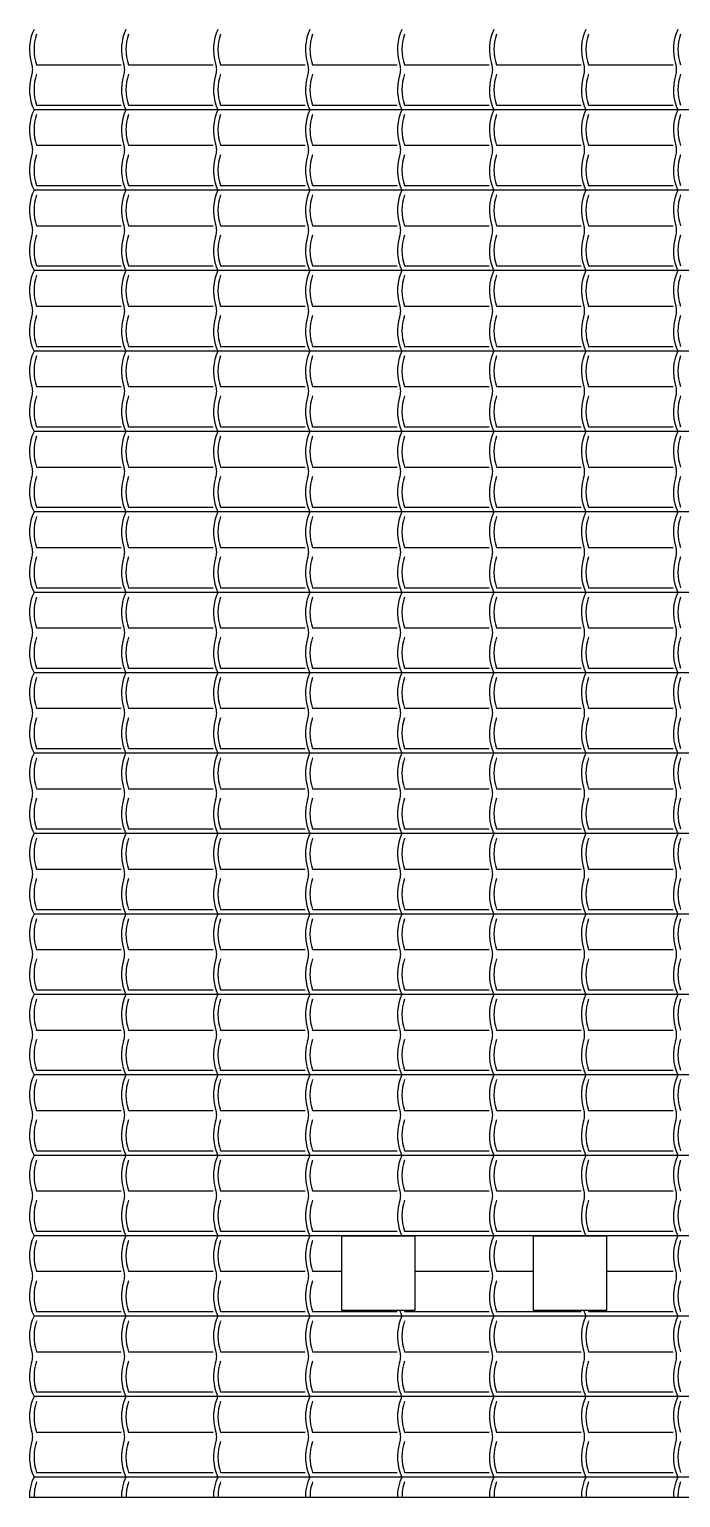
# Model space of a CAD drawing. Extents: x 110 to 239, y 112 to 239.
# Drawn here: x 174.8 to 203.1, y 111.7 to 175.6 of the extents above; entities that cross this region are included whole.
import ezdxf

# ---------------------------------------------------------------- set-up
doc = ezdxf.new("R2010")
doc.units = 0
doc.layers.get('0').update_dxf_attribs({"linetype": 'CONTINUOUS'})
doc.layers.add('ENGRAVE', color=4, linetype='CONTINUOUS')

msp = doc.modelspace()

# ---------------------------------------------------------------- linework, layer by layer
for p, q in [((191.558, 123.054), (188.358, 123.054)), ((188.358, 123.054), (188.358, 119.834)), ((191.558, 119.834), (191.558, 123.054)), ((199.891, 123.054), (196.691, 123.054)), ((196.691, 123.054), (196.691, 119.834)), ((199.891, 119.834), (199.891, 123.054)), ((188.358, 119.834), (191.558, 119.834)), ((196.691, 119.834), (199.891, 119.834)), ((238.986, 111.679), (174.786, 111.679))]:
    msp.add_line(p, q)
for centre, radius, start, end in [((176.8, 174.699), 2.014, 154.25, 197.81006), ((174.202, 173.824), 0.727, 339.14265, 20.85735), ((176.8, 172.949), 2.014, 162.18994, 205.75), ((176.8, 171.199), 2.014, 154.25, 197.81006), ((176.8, 169.449), 2.014, 162.18994, 205.75), ((174.202, 170.324), 0.727, 339.14265, 20.85735), ((176.8, 167.699), 2.014, 154.25, 197.81006), ((174.202, 166.824), 0.727, 339.14265, 20.85735), ((176.8, 165.949), 2.014, 162.18994, 205.75), ((176.8, 164.199), 2.014, 154.25, 197.81006), ((174.202, 163.324), 0.727, 339.14265, 20.85735), ((176.8, 162.449), 2.014, 162.18994, 205.75), ((176.8, 160.699), 2.014, 154.25, 197.81006), ((174.202, 159.824), 0.727, 339.14265, 20.85735), ((176.8, 158.949), 2.014, 162.18994, 205.75), ((176.8, 157.199), 2.014, 154.25, 197.81006), ((174.202, 156.324), 0.727, 339.14265, 20.85735), ((176.8, 155.449), 2.014, 162.18994, 205.75), ((176.8, 153.699), 2.014, 154.25, 197.81006), ((174.202, 152.824), 0.727, 339.14265, 20.85735), ((176.8, 151.949), 2.014, 162.18994, 205.75), ((176.8, 150.199), 2.014, 154.25, 197.81006), ((174.202, 149.324), 0.727, 339.14265, 20.85735), ((176.8, 148.449), 2.014, 162.18994, 205.75), ((176.8, 146.699), 2.014, 154.25, 197.81006), ((174.202, 145.824), 0.727, 339.14265, 20.85735), ((176.8, 144.949), 2.014, 162.18994, 205.75), ((176.8, 143.199), 2.014, 154.25, 197.81006), ((174.202, 142.324), 0.727, 339.14265, 20.85735), ((176.8, 141.449), 2.014, 162.18994, 205.75), ((176.8, 139.699), 2.014, 154.25, 197.81006), ((174.202, 138.824), 0.727, 339.14265, 20.85735), ((176.8, 137.949), 2.014, 162.18994, 205.75), ((176.8, 136.199), 2.014, 154.25, 197.81006), ((174.202, 135.324), 0.727, 339.14265, 20.85735), ((176.8, 134.449), 2.014, 162.18994, 205.75), ((176.8, 132.699), 2.014, 154.25, 197.81006), ((174.202, 131.824), 0.727, 339.14265, 20.85735), ((176.8, 130.949), 2.014, 162.18994, 205.75), ((176.8, 129.199), 2.014, 154.25, 197.81006), ((174.202, 128.324), 0.727, 339.14265, 20.85735), ((176.8, 127.449), 2.014, 162.18994, 205.75), ((176.8, 125.699), 2.014, 154.25, 197.81006), ((174.202, 124.824), 0.727, 339.14265, 20.85735), ((176.8, 123.949), 2.014, 162.18994, 205.75), ((176.8, 122.199), 2.014, 154.25, 197.81006), ((174.202, 121.324), 0.727, 339.14265, 20.85735), ((176.8, 120.449), 2.014, 162.18994, 205.75), ((176.8, 118.699), 2.014, 154.25, 197.81006), ((174.202, 117.824), 0.727, 339.14265, 20.85735), ((176.8, 116.949), 2.014, 162.18994, 205.75), ((176.8, 115.199), 2.014, 154.25, 197.81006), ((174.202, 114.324), 0.727, 339.14265, 20.85735), ((176.8, 113.449), 2.014, 162.18994, 205.75), ((176.8, 111.699), 2.014, 154.25, 180.56897)]:
    msp.add_arc(centre, radius, start, end)
at = {"layer": 'ENGRAVE'}
for p, q in [((175.101, 174.028), (178.774, 174.028)), ((179.101, 174.028), (182.774, 174.028)), ((183.101, 174.028), (186.774, 174.028)), ((187.101, 174.028), (190.774, 174.028)), ((191.101, 174.028), (194.774, 174.028)), ((195.101, 174.028), (198.774, 174.028)), ((199.101, 174.028), (202.774, 174.028)), ((178.986, 172.074), (174.986, 172.074)), ((175.101, 172.278), (178.774, 172.278)), ((182.986, 172.074), (178.986, 172.074)), ((179.101, 172.278), (182.774, 172.278)), ((186.986, 172.074), (182.986, 172.074)), ((183.101, 172.278), (186.774, 172.278)), ((190.986, 172.074), (186.986, 172.074)), ((187.101, 172.278), (190.774, 172.278)), ((194.986, 172.074), (190.986, 172.074)), ((191.101, 172.278), (194.774, 172.278)), ((198.986, 172.074), (194.986, 172.074)), ((195.101, 172.278), (198.774, 172.278)), ((202.986, 172.074), (198.986, 172.074)), ((199.101, 172.278), (202.774, 172.278)), ((206.986, 172.074), (202.986, 172.074)), ((175.101, 170.528), (178.774, 170.528)), ((179.101, 170.528), (182.774, 170.528)), ((183.101, 170.528), (186.774, 170.528)), ((187.101, 170.528), (190.774, 170.528)), ((191.101, 170.528), (194.774, 170.528)), ((195.101, 170.528), (198.774, 170.528)), ((199.101, 170.528), (202.774, 170.528)), ((175.101, 168.778), (178.774, 168.778)), ((179.101, 168.778), (182.774, 168.778)), ((183.101, 168.778), (186.774, 168.778)), ((187.101, 168.778), (190.774, 168.778)), ((191.101, 168.778), (194.774, 168.778)), ((195.101, 168.778), (198.774, 168.778)), ((199.101, 168.778), (202.774, 168.778)), ((178.986, 168.574), (174.986, 168.574)), ((182.986, 168.574), (178.986, 168.574)), ((186.986, 168.574), (182.986, 168.574)), ((190.986, 168.574), (186.986, 168.574)), ((194.986, 168.574), (190.986, 168.574)), ((198.986, 168.574), (194.986, 168.574)), ((202.986, 168.574), (198.986, 168.574)), ((206.986, 168.574), (202.986, 168.574)), ((175.101, 167.028), (178.774, 167.028)), ((179.101, 167.028), (182.774, 167.028)), ((183.101, 167.028), (186.774, 167.028)), ((187.101, 167.028), (190.774, 167.028)), ((191.101, 167.028), (194.774, 167.028)), ((195.101, 167.028), (198.774, 167.028)), ((199.101, 167.028), (202.774, 167.028)), ((178.986, 165.074), (174.986, 165.074)), ((175.101, 165.278), (178.774, 165.278)), ((182.986, 165.074), (178.986, 165.074)), ((179.101, 165.278), (182.774, 165.278)), ((186.986, 165.074), (182.986, 165.074)), ((183.101, 165.278), (186.774, 165.278)), ((190.986, 165.074), (186.986, 165.074)), ((187.101, 165.278), (190.774, 165.278)), ((194.986, 165.074), (190.986, 165.074)), ((191.101, 165.278), (194.774, 165.278)), ((198.986, 165.074), (194.986, 165.074)), ((195.101, 165.278), (198.774, 165.278)), ((202.986, 165.074), (198.986, 165.074)), ((199.101, 165.278), (202.774, 165.278)), ((206.986, 165.074), (202.986, 165.074)), ((175.101, 163.528), (178.774, 163.528)), ((179.101, 163.528), (182.774, 163.528)), ((183.101, 163.528), (186.774, 163.528)), ((187.101, 163.528), (190.774, 163.528)), ((191.101, 163.528), (194.774, 163.528)), ((195.101, 163.528), (198.774, 163.528)), ((199.101, 163.528), (202.774, 163.528)), ((175.101, 161.778), (178.774, 161.778)), ((179.101, 161.778), (182.774, 161.778)), ((183.101, 161.778), (186.774, 161.778)), ((187.101, 161.778), (190.774, 161.778)), ((191.101, 161.778), (194.774, 161.778)), ((195.101, 161.778), (198.774, 161.778)), ((199.101, 161.778), (202.774, 161.778)), ((178.986, 161.574), (174.986, 161.574)), ((182.986, 161.574), (178.986, 161.574)), ((186.986, 161.574), (182.986, 161.574)), ((190.986, 161.574), (186.986, 161.574)), ((194.986, 161.574), (190.986, 161.574)), ((198.986, 161.574), (194.986, 161.574)), ((202.986, 161.574), (198.986, 161.574)), ((206.986, 161.574), (202.986, 161.574)), ((175.101, 160.028), (178.774, 160.028)), ((179.101, 160.028), (182.774, 160.028)), ((183.101, 160.028), (186.774, 160.028)), ((187.101, 160.028), (190.774, 160.028)), ((191.101, 160.028), (194.774, 160.028)), ((195.101, 160.028), (198.774, 160.028)), ((199.101, 160.028), (202.774, 160.028)), ((178.986, 158.074), (174.986, 158.074)), ((175.101, 158.278), (178.774, 158.278)), ((182.986, 158.074), (178.986, 158.074)), ((179.101, 158.278), (182.774, 158.278)), ((186.986, 158.074), (182.986, 158.074)), ((183.101, 158.278), (186.774, 158.278)), ((190.986, 158.074), (186.986, 158.074)), ((187.101, 158.278), (190.774, 158.278)), ((194.986, 158.074), (190.986, 158.074)), ((191.101, 158.278), (194.774, 158.278)), ((198.986, 158.074), (194.986, 158.074)), ((195.101, 158.278), (198.774, 158.278)), ((202.986, 158.074), (198.986, 158.074)), ((199.101, 158.278), (202.774, 158.278)), ((206.986, 158.074), (202.986, 158.074)), ((175.101, 156.528), (178.774, 156.528)), ((179.101, 156.528), (182.774, 156.528)), ((183.101, 156.528), (186.774, 156.528)), ((187.101, 156.528), (190.774, 156.528)), ((191.101, 156.528), (194.774, 156.528)), ((195.101, 156.528), (198.774, 156.528)), ((199.101, 156.528), (202.774, 156.528)), ((175.101, 154.778), (178.774, 154.778)), ((179.101, 154.778), (182.774, 154.778)), ((183.101, 154.778), (186.774, 154.778)), ((187.101, 154.778), (190.774, 154.778)), ((191.101, 154.778), (194.774, 154.778)), ((195.101, 154.778), (198.774, 154.778)), ((199.101, 154.778), (202.774, 154.778)), ((178.986, 154.574), (174.986, 154.574)), ((182.986, 154.574), (178.986, 154.574)), ((186.986, 154.574), (182.986, 154.574)), ((190.986, 154.574), (186.986, 154.574)), ((194.986, 154.574), (190.986, 154.574)), ((198.986, 154.574), (194.986, 154.574)), ((202.986, 154.574), (198.986, 154.574)), ((206.986, 154.574), (202.986, 154.574)), ((175.101, 153.028), (178.774, 153.028)), ((179.101, 153.028), (182.774, 153.028)), ((183.101, 153.028), (186.774, 153.028)), ((187.101, 153.028), (190.774, 153.028)), ((191.101, 153.028), (194.774, 153.028)), ((195.101, 153.028), (198.774, 153.028)), ((199.101, 153.028), (202.774, 153.028)), ((178.986, 151.074), (174.986, 151.074)), ((175.101, 151.278), (178.774, 151.278)), ((182.986, 151.074), (178.986, 151.074)), ((179.101, 151.278), (182.774, 151.278)), ((186.986, 151.074), (182.986, 151.074)), ((183.101, 151.278), (186.774, 151.278)), ((190.986, 151.074), (186.986, 151.074)), ((187.101, 151.278), (190.774, 151.278)), ((194.986, 151.074), (190.986, 151.074)), ((191.101, 151.278), (194.774, 151.278)), ((198.986, 151.074), (194.986, 151.074)), ((195.101, 151.278), (198.774, 151.278)), ((202.986, 151.074), (198.986, 151.074)), ((199.101, 151.278), (202.774, 151.278)), ((206.986, 151.074), (202.986, 151.074)), ((175.101, 149.528), (178.774, 149.528)), ((179.101, 149.528), (182.774, 149.528)), ((183.101, 149.528), (186.774, 149.528)), ((187.101, 149.528), (190.774, 149.528)), ((191.101, 149.528), (194.774, 149.528)), ((195.101, 149.528), (198.774, 149.528)), ((199.101, 149.528), (202.774, 149.528)), ((175.101, 147.778), (178.774, 147.778)), ((179.101, 147.778), (182.774, 147.778)), ((183.101, 147.778), (186.774, 147.778)), ((187.101, 147.778), (190.774, 147.778)), ((191.101, 147.778), (194.774, 147.778)), ((195.101, 147.778), (198.774, 147.778)), ((199.101, 147.778), (202.774, 147.778)), ((178.986, 147.574), (174.986, 147.574)), ((182.986, 147.574), (178.986, 147.574)), ((186.986, 147.574), (182.986, 147.574)), ((190.986, 147.574), (186.986, 147.574)), ((194.986, 147.574), (190.986, 147.574)), ((198.986, 147.574), (194.986, 147.574)), ((202.986, 147.574), (198.986, 147.574)), ((206.986, 147.574), (202.986, 147.574)), ((175.101, 146.028), (178.774, 146.028)), ((179.101, 146.028), (182.774, 146.028)), ((183.101, 146.028), (186.774, 146.028)), ((187.101, 146.028), (190.774, 146.028)), ((191.101, 146.028), (194.774, 146.028)), ((195.101, 146.028), (198.774, 146.028)), ((199.101, 146.028), (202.774, 146.028)), ((178.986, 144.074), (174.986, 144.074)), ((175.101, 144.278), (178.774, 144.278)), ((182.986, 144.074), (178.986, 144.074)), ((179.101, 144.278), (182.774, 144.278)), ((186.986, 144.074), (182.986, 144.074)), ((183.101, 144.278), (186.774, 144.278)), ((190.986, 144.074), (186.986, 144.074)), ((187.101, 144.278), (190.774, 144.278)), ((194.986, 144.074), (190.986, 144.074)), ((191.101, 144.278), (194.774, 144.278)), ((198.986, 144.074), (194.986, 144.074)), ((195.101, 144.278), (198.774, 144.278)), ((202.986, 144.074), (198.986, 144.074)), ((199.101, 144.278), (202.774, 144.278)), ((206.986, 144.074), (202.986, 144.074)), ((175.101, 142.528), (178.774, 142.528)), ((179.101, 142.528), (182.774, 142.528)), ((183.101, 142.528), (186.774, 142.528)), ((187.101, 142.528), (190.774, 142.528)), ((191.101, 142.528), (194.774, 142.528)), ((195.101, 142.528), (198.774, 142.528)), ((199.101, 142.528), (202.774, 142.528)), ((178.986, 140.574), (174.986, 140.574)), ((175.101, 140.778), (178.774, 140.778)), ((182.986, 140.574), (178.986, 140.574)), ((179.101, 140.778), (182.774, 140.778)), ((186.986, 140.574), (182.986, 140.574)), ((183.101, 140.778), (186.774, 140.778)), ((190.986, 140.574), (186.986, 140.574)), ((187.101, 140.778), (190.774, 140.778)), ((194.986, 140.574), (190.986, 140.574)), ((191.101, 140.778), (194.774, 140.778)), ((198.986, 140.574), (194.986, 140.574)), ((195.101, 140.778), (198.774, 140.778)), ((202.986, 140.574), (198.986, 140.574)), ((199.101, 140.778), (202.774, 140.778)), ((206.986, 140.574), (202.986, 140.574)), ((175.101, 139.028), (178.774, 139.028)), ((179.101, 139.028), (182.774, 139.028)), ((183.101, 139.028), (186.774, 139.028)), ((187.101, 139.028), (190.774, 139.028)), ((191.101, 139.028), (194.774, 139.028)), ((195.101, 139.028), (198.774, 139.028)), ((199.101, 139.028), (202.774, 139.028)), ((178.986, 137.074), (174.986, 137.074)), ((175.101, 137.278), (178.774, 137.278)), ((182.986, 137.074), (178.986, 137.074)), ((179.101, 137.278), (182.774, 137.278)), ((186.986, 137.074), (182.986, 137.074)), ((183.101, 137.278), (186.774, 137.278)), ((190.986, 137.074), (186.986, 137.074)), ((187.101, 137.278), (190.774, 137.278)), ((194.986, 137.074), (190.986, 137.074)), ((191.101, 137.278), (194.774, 137.278)), ((198.986, 137.074), (194.986, 137.074)), ((195.101, 137.278), (198.774, 137.278)), ((202.986, 137.074), (198.986, 137.074)), ((199.101, 137.278), (202.774, 137.278)), ((206.986, 137.074), (202.986, 137.074)), ((175.101, 135.528), (178.774, 135.528)), ((179.101, 135.528), (182.774, 135.528)), ((183.101, 135.528), (186.774, 135.528)), ((187.101, 135.528), (190.774, 135.528)), ((191.101, 135.528), (194.774, 135.528)), ((195.101, 135.528), (198.774, 135.528)), ((199.101, 135.528), (202.774, 135.528)), ((178.986, 133.574), (174.986, 133.574)), ((175.101, 133.778), (178.774, 133.778)), ((182.986, 133.574), (178.986, 133.574)), ((179.101, 133.778), (182.774, 133.778)), ((186.986, 133.574), (182.986, 133.574)), ((183.101, 133.778), (186.774, 133.778)), ((190.986, 133.574), (186.986, 133.574)), ((187.101, 133.778), (190.774, 133.778)), ((194.986, 133.574), (190.986, 133.574)), ((191.101, 133.778), (194.774, 133.778)), ((198.986, 133.574), (194.986, 133.574)), ((195.101, 133.778), (198.774, 133.778)), ((202.986, 133.574), (198.986, 133.574)), ((199.101, 133.778), (202.774, 133.778)), ((206.986, 133.574), (202.986, 133.574)), ((175.101, 132.028), (178.774, 132.028)), ((179.101, 132.028), (182.774, 132.028)), ((183.101, 132.028), (186.774, 132.028)), ((187.101, 132.028), (190.774, 132.028)), ((191.101, 132.028), (194.774, 132.028)), ((195.101, 132.028), (198.774, 132.028)), ((199.101, 132.028), (202.774, 132.028)), ((178.986, 130.074), (174.986, 130.074)), ((175.101, 130.278), (178.774, 130.278)), ((182.986, 130.074), (178.986, 130.074)), ((179.101, 130.278), (182.774, 130.278)), ((186.986, 130.074), (182.986, 130.074)), ((183.101, 130.278), (186.774, 130.278)), ((190.986, 130.074), (186.986, 130.074)), ((187.101, 130.278), (190.774, 130.278)), ((194.986, 130.074), (190.986, 130.074)), ((191.101, 130.278), (194.774, 130.278)), ((198.986, 130.074), (194.986, 130.074)), ((195.101, 130.278), (198.774, 130.278)), ((202.986, 130.074), (198.986, 130.074)), ((199.101, 130.278), (202.774, 130.278)), ((206.986, 130.074), (202.986, 130.074)), ((175.101, 128.528), (178.774, 128.528)), ((179.101, 128.528), (182.774, 128.528)), ((183.101, 128.528), (186.774, 128.528)), ((187.101, 128.528), (190.774, 128.528)), ((191.101, 128.528), (194.774, 128.528)), ((195.101, 128.528), (198.774, 128.528)), ((199.101, 128.528), (202.774, 128.528)), ((178.986, 126.574), (174.986, 126.574)), ((175.101, 126.778), (178.774, 126.778)), ((182.986, 126.574), (178.986, 126.574)), ((179.101, 126.778), (182.774, 126.778)), ((186.986, 126.574), (182.986, 126.574)), ((183.101, 126.778), (186.774, 126.778)), ((190.986, 126.574), (186.986, 126.574)), ((187.101, 126.778), (190.774, 126.778)), ((194.986, 126.574), (190.986, 126.574)), ((191.101, 126.778), (194.774, 126.778)), ((198.986, 126.574), (194.986, 126.574)), ((195.101, 126.778), (198.774, 126.778)), ((202.986, 126.574), (198.986, 126.574)), ((199.101, 126.778), (202.774, 126.778)), ((206.986, 126.574), (202.986, 126.574)), ((175.101, 125.028), (178.774, 125.028)), ((179.101, 125.028), (182.774, 125.028)), ((183.101, 125.028), (186.774, 125.028)), ((187.101, 125.028), (190.774, 125.028)), ((191.101, 125.028), (194.774, 125.028)), ((195.101, 125.028), (198.774, 125.028)), ((199.101, 125.028), (202.774, 125.028)), ((178.986, 123.074), (174.986, 123.074)), ((175.101, 123.278), (178.774, 123.278)), ((182.986, 123.074), (178.986, 123.074)), ((179.101, 123.278), (182.774, 123.278)), ((186.986, 123.074), (182.986, 123.074)), ((183.101, 123.278), (186.774, 123.278)), ((190.986, 123.074), (186.986, 123.074)), ((187.101, 123.278), (190.774, 123.278)), ((194.986, 123.074), (190.986, 123.074)), ((191.101, 123.278), (194.774, 123.278)), ((198.986, 123.074), (194.986, 123.074)), ((195.101, 123.278), (198.774, 123.278)), ((202.986, 123.074), (198.986, 123.074)), ((199.101, 123.278), (202.774, 123.278)), ((206.986, 123.074), (202.986, 123.074)), ((175.101, 121.528), (178.774, 121.528)), ((179.101, 121.528), (182.774, 121.528)), ((183.101, 121.528), (186.774, 121.528)), ((187.101, 121.528), (188.358, 121.528)), ((191.558, 121.528), (194.774, 121.528)), ((195.101, 121.528), (196.691, 121.528)), ((199.891, 121.528), (202.774, 121.528)), ((178.986, 119.574), (174.986, 119.574)), ((175.101, 119.778), (178.774, 119.778)), ((182.986, 119.574), (178.986, 119.574)), ((179.101, 119.778), (182.774, 119.778)), ((186.986, 119.574), (182.986, 119.574)), ((183.101, 119.778), (186.774, 119.778)), ((190.986, 119.574), (186.986, 119.574)), ((187.101, 119.778), (190.774, 119.778)), ((194.986, 119.574), (190.986, 119.574)), ((191.101, 119.778), (194.774, 119.778)), ((198.986, 119.574), (194.986, 119.574)), ((195.101, 119.778), (198.774, 119.778)), ((202.986, 119.574), (198.986, 119.574)), ((199.101, 119.778), (202.774, 119.778)), ((206.986, 119.574), (202.986, 119.574)), ((175.101, 118.028), (178.774, 118.028)), ((179.101, 118.028), (182.774, 118.028)), ((183.101, 118.028), (186.774, 118.028)), ((187.101, 118.028), (190.774, 118.028)), ((191.101, 118.028), (194.774, 118.028)), ((195.101, 118.028), (198.774, 118.028)), ((199.101, 118.028), (202.774, 118.028)), ((178.986, 116.074), (174.986, 116.074)), ((175.101, 116.278), (178.774, 116.278)), ((182.986, 116.074), (178.986, 116.074)), ((179.101, 116.278), (182.774, 116.278)), ((186.986, 116.074), (182.986, 116.074)), ((183.101, 116.278), (186.774, 116.278)), ((190.986, 116.074), (186.986, 116.074)), ((187.101, 116.278), (190.774, 116.278)), ((194.986, 116.074), (190.986, 116.074)), ((191.101, 116.278), (194.774, 116.278)), ((198.986, 116.074), (194.986, 116.074)), ((195.101, 116.278), (198.774, 116.278)), ((202.986, 116.074), (198.986, 116.074)), ((199.101, 116.278), (202.774, 116.278)), ((206.986, 116.074), (202.986, 116.074)), ((175.101, 114.528), (178.774, 114.528)), ((179.101, 114.528), (182.774, 114.528)), ((183.101, 114.528), (186.774, 114.528)), ((187.101, 114.528), (190.774, 114.528)), ((191.101, 114.528), (194.774, 114.528)), ((195.101, 114.528), (198.774, 114.528)), ((199.101, 114.528), (202.774, 114.528)), ((178.986, 112.574), (174.986, 112.574)), ((175.101, 112.778), (178.774, 112.778)), ((182.986, 112.574), (178.986, 112.574)), ((179.101, 112.778), (182.774, 112.778)), ((186.986, 112.574), (182.986, 112.574)), ((183.101, 112.778), (186.774, 112.778)), ((190.986, 112.574), (186.986, 112.574)), ((187.101, 112.778), (190.774, 112.778)), ((194.986, 112.574), (190.986, 112.574)), ((191.101, 112.778), (194.774, 112.778)), ((198.986, 112.574), (194.986, 112.574)), ((195.101, 112.778), (198.774, 112.778)), ((202.986, 112.574), (198.986, 112.574)), ((199.101, 112.778), (202.774, 112.778)), ((206.986, 112.574), (202.986, 112.574))]:
    msp.add_line(p, q, dxfattribs=at)
for centre, radius, start, end in [((177, 174.699), 2.014, 160.52017, 199.47983), ((180.8, 174.699), 2.014, 154.25, 197.81006), ((181, 174.699), 2.014, 160.52017, 199.47983), ((184.8, 174.699), 2.014, 154.25, 197.81006), ((185, 174.699), 2.014, 160.52017, 199.47983), ((188.8, 174.699), 2.014, 154.25, 197.81006), ((189, 174.699), 2.014, 160.52017, 199.47983), ((192.8, 174.699), 2.014, 154.25, 197.81006), ((193, 174.699), 2.014, 160.52017, 199.47983), ((196.8, 174.699), 2.014, 154.25, 197.81006), ((197, 174.699), 2.014, 160.52017, 199.47983), ((200.8, 174.699), 2.014, 154.25, 197.81006), ((201, 174.699), 2.014, 160.52017, 199.47983), ((204.8, 174.699), 2.014, 154.25, 197.81006), ((205, 174.699), 2.014, 160.52017, 199.47983), ((178.202, 173.824), 0.727, 339.14265, 20.85735), ((182.202, 173.824), 0.727, 339.14265, 20.85735), ((186.202, 173.824), 0.727, 339.14265, 20.85735), ((190.202, 173.824), 0.727, 339.14265, 20.85735), ((194.202, 173.824), 0.727, 339.14265, 20.85735), ((198.202, 173.824), 0.727, 339.14265, 20.85735), ((202.202, 173.824), 0.727, 339.14265, 20.85735), ((177, 172.949), 2.014, 160.52017, 199.47983), ((180.8, 172.949), 2.014, 162.18994, 205.75), ((181, 172.949), 2.014, 160.52017, 199.47983), ((184.8, 172.949), 2.014, 162.18994, 205.75), ((185, 172.949), 2.014, 160.52017, 199.47983), ((188.8, 172.949), 2.014, 162.18994, 205.75), ((189, 172.949), 2.014, 160.52017, 199.47983), ((192.8, 172.949), 2.014, 162.18994, 205.75), ((193, 172.949), 2.014, 160.52017, 199.47983), ((196.8, 172.949), 2.014, 162.18994, 205.75), ((197, 172.949), 2.014, 160.52017, 199.47983), ((200.8, 172.949), 2.014, 162.18994, 205.75), ((201, 172.949), 2.014, 160.52017, 199.47983), ((204.8, 172.949), 2.014, 162.18994, 205.75), ((205, 172.949), 2.014, 160.52017, 199.47983), ((180.8, 171.199), 2.014, 154.25, 197.81006), ((184.8, 171.199), 2.014, 154.25, 197.81006), ((188.8, 171.199), 2.014, 154.25, 197.81006), ((192.8, 171.199), 2.014, 154.25, 197.81006), ((196.8, 171.199), 2.014, 154.25, 197.81006), ((200.8, 171.199), 2.014, 154.25, 197.81006), ((204.8, 171.199), 2.014, 154.25, 197.81006), ((177, 171.199), 2.014, 160.52017, 199.47983), ((181, 171.199), 2.014, 160.52017, 199.47983), ((185, 171.199), 2.014, 160.52017, 199.47983), ((189, 171.199), 2.014, 160.52017, 199.47983), ((193, 171.199), 2.014, 160.52017, 199.47983), ((197, 171.199), 2.014, 160.52017, 199.47983), ((201, 171.199), 2.014, 160.52017, 199.47983), ((205, 171.199), 2.014, 160.52017, 199.47983), ((177, 169.449), 2.014, 160.52017, 199.47983), ((180.8, 169.449), 2.014, 162.18994, 205.75), ((178.202, 170.324), 0.727, 339.14265, 20.85735), ((181, 169.449), 2.014, 160.52017, 199.47983), ((184.8, 169.449), 2.014, 162.18994, 205.75), ((182.202, 170.324), 0.727, 339.14265, 20.85735), ((185, 169.449), 2.014, 160.52017, 199.47983), ((188.8, 169.449), 2.014, 162.18994, 205.75), ((186.202, 170.324), 0.727, 339.14265, 20.85735), ((189, 169.449), 2.014, 160.52017, 199.47983), ((192.8, 169.449), 2.014, 162.18994, 205.75), ((190.202, 170.324), 0.727, 339.14265, 20.85735), ((193, 169.449), 2.014, 160.52017, 199.47983), ((196.8, 169.449), 2.014, 162.18994, 205.75), ((194.202, 170.324), 0.727, 339.14265, 20.85735), ((197, 169.449), 2.014, 160.52017, 199.47983), ((200.8, 169.449), 2.014, 162.18994, 205.75), ((198.202, 170.324), 0.727, 339.14265, 20.85735), ((201, 169.449), 2.014, 160.52017, 199.47983), ((204.8, 169.449), 2.014, 162.18994, 205.75), ((202.202, 170.324), 0.727, 339.14265, 20.85735), ((205, 169.449), 2.014, 160.52017, 199.47983), ((177, 167.699), 2.014, 160.52017, 199.47983), ((180.8, 167.699), 2.014, 154.25, 197.81006), ((181, 167.699), 2.014, 160.52017, 199.47983), ((184.8, 167.699), 2.014, 154.25, 197.81006), ((185, 167.699), 2.014, 160.52017, 199.47983), ((188.8, 167.699), 2.014, 154.25, 197.81006), ((189, 167.699), 2.014, 160.52017, 199.47983), ((192.8, 167.699), 2.014, 154.25, 197.81006), ((193, 167.699), 2.014, 160.52017, 199.47983), ((196.8, 167.699), 2.014, 154.25, 197.81006), ((197, 167.699), 2.014, 160.52017, 199.47983), ((200.8, 167.699), 2.014, 154.25, 197.81006), ((201, 167.699), 2.014, 160.52017, 199.47983), ((204.8, 167.699), 2.014, 154.25, 197.81006), ((205, 167.699), 2.014, 160.52017, 199.47983), ((178.202, 166.824), 0.727, 339.14265, 20.85735), ((182.202, 166.824), 0.727, 339.14265, 20.85735), ((186.202, 166.824), 0.727, 339.14265, 20.85735), ((190.202, 166.824), 0.727, 339.14265, 20.85735), ((194.202, 166.824), 0.727, 339.14265, 20.85735), ((198.202, 166.824), 0.727, 339.14265, 20.85735), ((202.202, 166.824), 0.727, 339.14265, 20.85735), ((177, 165.949), 2.014, 160.52017, 199.47983), ((180.8, 165.949), 2.014, 162.18994, 205.75), ((181, 165.949), 2.014, 160.52017, 199.47983), ((184.8, 165.949), 2.014, 162.18994, 205.75), ((185, 165.949), 2.014, 160.52017, 199.47983), ((188.8, 165.949), 2.014, 162.18994, 205.75), ((189, 165.949), 2.014, 160.52017, 199.47983), ((192.8, 165.949), 2.014, 162.18994, 205.75), ((193, 165.949), 2.014, 160.52017, 199.47983), ((196.8, 165.949), 2.014, 162.18994, 205.75), ((197, 165.949), 2.014, 160.52017, 199.47983), ((200.8, 165.949), 2.014, 162.18994, 205.75), ((201, 165.949), 2.014, 160.52017, 199.47983), ((204.8, 165.949), 2.014, 162.18994, 205.75), ((205, 165.949), 2.014, 160.52017, 199.47983), ((177, 164.199), 2.014, 160.52017, 199.47983), ((180.8, 164.199), 2.014, 154.25, 197.81006), ((181, 164.199), 2.014, 160.52017, 199.47983), ((184.8, 164.199), 2.014, 154.25, 197.81006), ((185, 164.199), 2.014, 160.52017, 199.47983), ((188.8, 164.199), 2.014, 154.25, 197.81006), ((189, 164.199), 2.014, 160.52017, 199.47983), ((192.8, 164.199), 2.014, 154.25, 197.81006), ((193, 164.199), 2.014, 160.52017, 199.47983), ((196.8, 164.199), 2.014, 154.25, 197.81006), ((197, 164.199), 2.014, 160.52017, 199.47983), ((200.8, 164.199), 2.014, 154.25, 197.81006), ((201, 164.199), 2.014, 160.52017, 199.47983), ((204.8, 164.199), 2.014, 154.25, 197.81006), ((205, 164.199), 2.014, 160.52017, 199.47983), ((178.202, 163.324), 0.727, 339.14265, 20.85735), ((182.202, 163.324), 0.727, 339.14265, 20.85735), ((186.202, 163.324), 0.727, 339.14265, 20.85735), ((190.202, 163.324), 0.727, 339.14265, 20.85735), ((194.202, 163.324), 0.727, 339.14265, 20.85735), ((198.202, 163.324), 0.727, 339.14265, 20.85735), ((202.202, 163.324), 0.727, 339.14265, 20.85735), ((177, 162.449), 2.014, 160.52017, 199.47983), ((180.8, 162.449), 2.014, 162.18994, 205.75), ((181, 162.449), 2.014, 160.52017, 199.47983), ((184.8, 162.449), 2.014, 162.18994, 205.75), ((185, 162.449), 2.014, 160.52017, 199.47983), ((188.8, 162.449), 2.014, 162.18994, 205.75), ((189, 162.449), 2.014, 160.52017, 199.47983), ((192.8, 162.449), 2.014, 162.18994, 205.75), ((193, 162.449), 2.014, 160.52017, 199.47983), ((196.8, 162.449), 2.014, 162.18994, 205.75), ((197, 162.449), 2.014, 160.52017, 199.47983), ((200.8, 162.449), 2.014, 162.18994, 205.75), ((201, 162.449), 2.014, 160.52017, 199.47983), ((204.8, 162.449), 2.014, 162.18994, 205.75), ((205, 162.449), 2.014, 160.52017, 199.47983), ((177, 160.699), 2.014, 160.52017, 199.47983), ((180.8, 160.699), 2.014, 154.25, 197.81006), ((181, 160.699), 2.014, 160.52017, 199.47983), ((184.8, 160.699), 2.014, 154.25, 197.81006), ((185, 160.699), 2.014, 160.52017, 199.47983), ((188.8, 160.699), 2.014, 154.25, 197.81006), ((189, 160.699), 2.014, 160.52017, 199.47983), ((192.8, 160.699), 2.014, 154.25, 197.81006), ((193, 160.699), 2.014, 160.52017, 199.47983), ((196.8, 160.699), 2.014, 154.25, 197.81006), ((197, 160.699), 2.014, 160.52017, 199.47983), ((200.8, 160.699), 2.014, 154.25, 197.81006), ((201, 160.699), 2.014, 160.52017, 199.47983), ((204.8, 160.699), 2.014, 154.25, 197.81006), ((205, 160.699), 2.014, 160.52017, 199.47983), ((178.202, 159.824), 0.727, 339.14265, 20.85735), ((182.202, 159.824), 0.727, 339.14265, 20.85735), ((186.202, 159.824), 0.727, 339.14265, 20.85735), ((190.202, 159.824), 0.727, 339.14265, 20.85735), ((194.202, 159.824), 0.727, 339.14265, 20.85735), ((198.202, 159.824), 0.727, 339.14265, 20.85735), ((202.202, 159.824), 0.727, 339.14265, 20.85735), ((177, 158.949), 2.014, 160.52017, 199.47983), ((180.8, 158.949), 2.014, 162.18994, 205.75), ((181, 158.949), 2.014, 160.52017, 199.47983), ((184.8, 158.949), 2.014, 162.18994, 205.75), ((185, 158.949), 2.014, 160.52017, 199.47983), ((188.8, 158.949), 2.014, 162.18994, 205.75), ((189, 158.949), 2.014, 160.52017, 199.47983), ((192.8, 158.949), 2.014, 162.18994, 205.75), ((193, 158.949), 2.014, 160.52017, 199.47983), ((196.8, 158.949), 2.014, 162.18994, 205.75), ((197, 158.949), 2.014, 160.52017, 199.47983), ((200.8, 158.949), 2.014, 162.18994, 205.75), ((201, 158.949), 2.014, 160.52017, 199.47983), ((204.8, 158.949), 2.014, 162.18994, 205.75), ((205, 158.949), 2.014, 160.52017, 199.47983), ((177, 157.199), 2.014, 160.52017, 199.47983), ((180.8, 157.199), 2.014, 154.25, 197.81006), ((181, 157.199), 2.014, 160.52017, 199.47983), ((184.8, 157.199), 2.014, 154.25, 197.81006), ((185, 157.199), 2.014, 160.52017, 199.47983), ((188.8, 157.199), 2.014, 154.25, 197.81006), ((189, 157.199), 2.014, 160.52017, 199.47983), ((192.8, 157.199), 2.014, 154.25, 197.81006), ((193, 157.199), 2.014, 160.52017, 199.47983), ((196.8, 157.199), 2.014, 154.25, 197.81006), ((197, 157.199), 2.014, 160.52017, 199.47983), ((200.8, 157.199), 2.014, 154.25, 197.81006), ((201, 157.199), 2.014, 160.52017, 199.47983), ((204.8, 157.199), 2.014, 154.25, 197.81006), ((205, 157.199), 2.014, 160.52017, 199.47983), ((178.202, 156.324), 0.727, 339.14265, 20.85735), ((182.202, 156.324), 0.727, 339.14265, 20.85735), ((186.202, 156.324), 0.727, 339.14265, 20.85735), ((190.202, 156.324), 0.727, 339.14265, 20.85735), ((194.202, 156.324), 0.727, 339.14265, 20.85735), ((198.202, 156.324), 0.727, 339.14265, 20.85735), ((202.202, 156.324), 0.727, 339.14265, 20.85735), ((177, 155.449), 2.014, 160.52017, 199.47983), ((180.8, 155.449), 2.014, 162.18994, 205.75), ((181, 155.449), 2.014, 160.52017, 199.47983), ((184.8, 155.449), 2.014, 162.18994, 205.75), ((185, 155.449), 2.014, 160.52017, 199.47983), ((188.8, 155.449), 2.014, 162.18994, 205.75), ((189, 155.449), 2.014, 160.52017, 199.47983), ((192.8, 155.449), 2.014, 162.18994, 205.75), ((193, 155.449), 2.014, 160.52017, 199.47983), ((196.8, 155.449), 2.014, 162.18994, 205.75), ((197, 155.449), 2.014, 160.52017, 199.47983), ((200.8, 155.449), 2.014, 162.18994, 205.75), ((201, 155.449), 2.014, 160.52017, 199.47983), ((204.8, 155.449), 2.014, 162.18994, 205.75), ((205, 155.449), 2.014, 160.52017, 199.47983), ((177, 153.699), 2.014, 160.52017, 199.47983), ((180.8, 153.699), 2.014, 154.25, 197.81006), ((181, 153.699), 2.014, 160.52017, 199.47983), ((184.8, 153.699), 2.014, 154.25, 197.81006), ((185, 153.699), 2.014, 160.52017, 199.47983), ((188.8, 153.699), 2.014, 154.25, 197.81006), ((189, 153.699), 2.014, 160.52017, 199.47983), ((192.8, 153.699), 2.014, 154.25, 197.81006), ((193, 153.699), 2.014, 160.52017, 199.47983), ((196.8, 153.699), 2.014, 154.25, 197.81006), ((197, 153.699), 2.014, 160.52017, 199.47983), ((200.8, 153.699), 2.014, 154.25, 197.81006), ((201, 153.699), 2.014, 160.52017, 199.47983), ((204.8, 153.699), 2.014, 154.25, 197.81006), ((205, 153.699), 2.014, 160.52017, 199.47983), ((178.202, 152.824), 0.727, 339.14265, 20.85735), ((182.202, 152.824), 0.727, 339.14265, 20.85735), ((186.202, 152.824), 0.727, 339.14265, 20.85735), ((190.202, 152.824), 0.727, 339.14265, 20.85735), ((194.202, 152.824), 0.727, 339.14265, 20.85735), ((198.202, 152.824), 0.727, 339.14265, 20.85735), ((202.202, 152.824), 0.727, 339.14265, 20.85735), ((177, 151.949), 2.014, 160.52017, 199.47983), ((180.8, 151.949), 2.014, 162.18994, 205.75), ((181, 151.949), 2.014, 160.52017, 199.47983), ((184.8, 151.949), 2.014, 162.18994, 205.75), ((185, 151.949), 2.014, 160.52017, 199.47983), ((188.8, 151.949), 2.014, 162.18994, 205.75), ((189, 151.949), 2.014, 160.52017, 199.47983), ((192.8, 151.949), 2.014, 162.18994, 205.75), ((193, 151.949), 2.014, 160.52017, 199.47983), ((196.8, 151.949), 2.014, 162.18994, 205.75), ((197, 151.949), 2.014, 160.52017, 199.47983), ((200.8, 151.949), 2.014, 162.18994, 205.75), ((201, 151.949), 2.014, 160.52017, 199.47983), ((204.8, 151.949), 2.014, 162.18994, 205.75), ((205, 151.949), 2.014, 160.52017, 199.47983), ((177, 150.199), 2.014, 160.52017, 199.47983), ((180.8, 150.199), 2.014, 154.25, 197.81006), ((181, 150.199), 2.014, 160.52017, 199.47983), ((184.8, 150.199), 2.014, 154.25, 197.81006), ((185, 150.199), 2.014, 160.52017, 199.47983), ((188.8, 150.199), 2.014, 154.25, 197.81006), ((189, 150.199), 2.014, 160.52017, 199.47983), ((192.8, 150.199), 2.014, 154.25, 197.81006), ((193, 150.199), 2.014, 160.52017, 199.47983), ((196.8, 150.199), 2.014, 154.25, 197.81006), ((197, 150.199), 2.014, 160.52017, 199.47983), ((200.8, 150.199), 2.014, 154.25, 197.81006), ((201, 150.199), 2.014, 160.52017, 199.47983), ((204.8, 150.199), 2.014, 154.25, 197.81006), ((205, 150.199), 2.014, 160.52017, 199.47983), ((178.202, 149.324), 0.727, 339.14265, 20.85735), ((182.202, 149.324), 0.727, 339.14265, 20.85735), ((186.202, 149.324), 0.727, 339.14265, 20.85735), ((190.202, 149.324), 0.727, 339.14265, 20.85735), ((194.202, 149.324), 0.727, 339.14265, 20.85735), ((198.202, 149.324), 0.727, 339.14265, 20.85735), ((202.202, 149.324), 0.727, 339.14265, 20.85735), ((177, 148.449), 2.014, 160.52017, 199.47983), ((180.8, 148.449), 2.014, 162.18994, 205.75), ((181, 148.449), 2.014, 160.52017, 199.47983), ((184.8, 148.449), 2.014, 162.18994, 205.75), ((185, 148.449), 2.014, 160.52017, 199.47983), ((188.8, 148.449), 2.014, 162.18994, 205.75), ((189, 148.449), 2.014, 160.52017, 199.47983), ((192.8, 148.449), 2.014, 162.18994, 205.75), ((193, 148.449), 2.014, 160.52017, 199.47983), ((196.8, 148.449), 2.014, 162.18994, 205.75), ((197, 148.449), 2.014, 160.52017, 199.47983), ((200.8, 148.449), 2.014, 162.18994, 205.75), ((201, 148.449), 2.014, 160.52017, 199.47983), ((204.8, 148.449), 2.014, 162.18994, 205.75), ((205, 148.449), 2.014, 160.52017, 199.47983), ((177, 146.699), 2.014, 160.52017, 199.47983), ((180.8, 146.699), 2.014, 154.25, 197.81006), ((181, 146.699), 2.014, 160.52017, 199.47983), ((184.8, 146.699), 2.014, 154.25, 197.81006), ((185, 146.699), 2.014, 160.52017, 199.47983), ((188.8, 146.699), 2.014, 154.25, 197.81006), ((189, 146.699), 2.014, 160.52017, 199.47983), ((192.8, 146.699), 2.014, 154.25, 197.81006), ((193, 146.699), 2.014, 160.52017, 199.47983), ((196.8, 146.699), 2.014, 154.25, 197.81006), ((197, 146.699), 2.014, 160.52017, 199.47983), ((200.8, 146.699), 2.014, 154.25, 197.81006), ((201, 146.699), 2.014, 160.52017, 199.47983), ((204.8, 146.699), 2.014, 154.25, 197.81006), ((205, 146.699), 2.014, 160.52017, 199.47983), ((178.202, 145.824), 0.727, 339.14265, 20.85735), ((182.202, 145.824), 0.727, 339.14265, 20.85735), ((186.202, 145.824), 0.727, 339.14265, 20.85735), ((190.202, 145.824), 0.727, 339.14265, 20.85735), ((194.202, 145.824), 0.727, 339.14265, 20.85735), ((198.202, 145.824), 0.727, 339.14265, 20.85735), ((202.202, 145.824), 0.727, 339.14265, 20.85735), ((177, 144.949), 2.014, 160.52017, 199.47983), ((180.8, 144.949), 2.014, 162.18994, 205.75), ((181, 144.949), 2.014, 160.52017, 199.47983), ((184.8, 144.949), 2.014, 162.18994, 205.75), ((185, 144.949), 2.014, 160.52017, 199.47983), ((188.8, 144.949), 2.014, 162.18994, 205.75), ((189, 144.949), 2.014, 160.52017, 199.47983), ((192.8, 144.949), 2.014, 162.18994, 205.75), ((193, 144.949), 2.014, 160.52017, 199.47983), ((196.8, 144.949), 2.014, 162.18994, 205.75), ((197, 144.949), 2.014, 160.52017, 199.47983), ((200.8, 144.949), 2.014, 162.18994, 205.75), ((201, 144.949), 2.014, 160.52017, 199.47983), ((204.8, 144.949), 2.014, 162.18994, 205.75), ((205, 144.949), 2.014, 160.52017, 199.47983), ((177, 143.199), 2.014, 160.52017, 199.47983), ((180.8, 143.199), 2.014, 154.25, 197.81006), ((181, 143.199), 2.014, 160.52017, 199.47983), ((184.8, 143.199), 2.014, 154.25, 197.81006), ((185, 143.199), 2.014, 160.52017, 199.47983), ((188.8, 143.199), 2.014, 154.25, 197.81006), ((189, 143.199), 2.014, 160.52017, 199.47983), ((192.8, 143.199), 2.014, 154.25, 197.81006), ((193, 143.199), 2.014, 160.52017, 199.47983), ((196.8, 143.199), 2.014, 154.25, 197.81006), ((197, 143.199), 2.014, 160.52017, 199.47983), ((200.8, 143.199), 2.014, 154.25, 197.81006), ((201, 143.199), 2.014, 160.52017, 199.47983), ((204.8, 143.199), 2.014, 154.25, 197.81006), ((205, 143.199), 2.014, 160.52017, 199.47983), ((178.202, 142.324), 0.727, 339.14265, 20.85735), ((182.202, 142.324), 0.727, 339.14265, 20.85735), ((186.202, 142.324), 0.727, 339.14265, 20.85735), ((190.202, 142.324), 0.727, 339.14265, 20.85735), ((194.202, 142.324), 0.727, 339.14265, 20.85735), ((198.202, 142.324), 0.727, 339.14265, 20.85735), ((202.202, 142.324), 0.727, 339.14265, 20.85735), ((177, 141.449), 2.014, 160.52017, 199.47983), ((180.8, 141.449), 2.014, 162.18994, 205.75), ((181, 141.449), 2.014, 160.52017, 199.47983), ((184.8, 141.449), 2.014, 162.18994, 205.75), ((185, 141.449), 2.014, 160.52017, 199.47983), ((188.8, 141.449), 2.014, 162.18994, 205.75), ((189, 141.449), 2.014, 160.52017, 199.47983), ((192.8, 141.449), 2.014, 162.18994, 205.75), ((193, 141.449), 2.014, 160.52017, 199.47983), ((196.8, 141.449), 2.014, 162.18994, 205.75), ((197, 141.449), 2.014, 160.52017, 199.47983), ((200.8, 141.449), 2.014, 162.18994, 205.75), ((201, 141.449), 2.014, 160.52017, 199.47983), ((204.8, 141.449), 2.014, 162.18994, 205.75), ((205, 141.449), 2.014, 160.52017, 199.47983), ((180.8, 139.699), 2.014, 154.25, 197.81006), ((184.8, 139.699), 2.014, 154.25, 197.81006), ((188.8, 139.699), 2.014, 154.25, 197.81006), ((192.8, 139.699), 2.014, 154.25, 197.81006), ((196.8, 139.699), 2.014, 154.25, 197.81006), ((200.8, 139.699), 2.014, 154.25, 197.81006), ((204.8, 139.699), 2.014, 154.25, 197.81006), ((177, 139.699), 2.014, 160.52017, 199.47983), ((181, 139.699), 2.014, 160.52017, 199.47983), ((185, 139.699), 2.014, 160.52017, 199.47983), ((189, 139.699), 2.014, 160.52017, 199.47983), ((193, 139.699), 2.014, 160.52017, 199.47983), ((197, 139.699), 2.014, 160.52017, 199.47983), ((201, 139.699), 2.014, 160.52017, 199.47983), ((205, 139.699), 2.014, 160.52017, 199.47983), ((178.202, 138.824), 0.727, 339.14265, 20.85735), ((182.202, 138.824), 0.727, 339.14265, 20.85735), ((186.202, 138.824), 0.727, 339.14265, 20.85735), ((190.202, 138.824), 0.727, 339.14265, 20.85735), ((194.202, 138.824), 0.727, 339.14265, 20.85735), ((198.202, 138.824), 0.727, 339.14265, 20.85735), ((202.202, 138.824), 0.727, 339.14265, 20.85735), ((177, 137.949), 2.014, 160.52017, 199.47983), ((180.8, 137.949), 2.014, 162.18994, 205.75), ((181, 137.949), 2.014, 160.52017, 199.47983), ((184.8, 137.949), 2.014, 162.18994, 205.75), ((185, 137.949), 2.014, 160.52017, 199.47983), ((188.8, 137.949), 2.014, 162.18994, 205.75), ((189, 137.949), 2.014, 160.52017, 199.47983), ((192.8, 137.949), 2.014, 162.18994, 205.75), ((193, 137.949), 2.014, 160.52017, 199.47983), ((196.8, 137.949), 2.014, 162.18994, 205.75), ((197, 137.949), 2.014, 160.52017, 199.47983), ((200.8, 137.949), 2.014, 162.18994, 205.75), ((201, 137.949), 2.014, 160.52017, 199.47983), ((204.8, 137.949), 2.014, 162.18994, 205.75), ((205, 137.949), 2.014, 160.52017, 199.47983), ((177, 136.199), 2.014, 160.52017, 199.47983), ((180.8, 136.199), 2.014, 154.25, 197.81006), ((181, 136.199), 2.014, 160.52017, 199.47983), ((184.8, 136.199), 2.014, 154.25, 197.81006), ((185, 136.199), 2.014, 160.52017, 199.47983), ((188.8, 136.199), 2.014, 154.25, 197.81006), ((189, 136.199), 2.014, 160.52017, 199.47983), ((192.8, 136.199), 2.014, 154.25, 197.81006), ((193, 136.199), 2.014, 160.52017, 199.47983), ((196.8, 136.199), 2.014, 154.25, 197.81006), ((197, 136.199), 2.014, 160.52017, 199.47983), ((200.8, 136.199), 2.014, 154.25, 197.81006), ((201, 136.199), 2.014, 160.52017, 199.47983), ((204.8, 136.199), 2.014, 154.25, 197.81006), ((205, 136.199), 2.014, 160.52017, 199.47983), ((178.202, 135.324), 0.727, 339.14265, 20.85735), ((182.202, 135.324), 0.727, 339.14265, 20.85735), ((186.202, 135.324), 0.727, 339.14265, 20.85735), ((190.202, 135.324), 0.727, 339.14265, 20.85735), ((194.202, 135.324), 0.727, 339.14265, 20.85735), ((198.202, 135.324), 0.727, 339.14265, 20.85735), ((202.202, 135.324), 0.727, 339.14265, 20.85735), ((177, 134.449), 2.014, 160.52017, 199.47983), ((180.8, 134.449), 2.014, 162.18994, 205.75), ((181, 134.449), 2.014, 160.52017, 199.47983), ((184.8, 134.449), 2.014, 162.18994, 205.75), ((185, 134.449), 2.014, 160.52017, 199.47983), ((188.8, 134.449), 2.014, 162.18994, 205.75), ((189, 134.449), 2.014, 160.52017, 199.47983), ((192.8, 134.449), 2.014, 162.18994, 205.75), ((193, 134.449), 2.014, 160.52017, 199.47983), ((196.8, 134.449), 2.014, 162.18994, 205.75), ((197, 134.449), 2.014, 160.52017, 199.47983), ((200.8, 134.449), 2.014, 162.18994, 205.75), ((201, 134.449), 2.014, 160.52017, 199.47983), ((204.8, 134.449), 2.014, 162.18994, 205.75), ((205, 134.449), 2.014, 160.52017, 199.47983), ((180.8, 132.699), 2.014, 154.25, 197.81006), ((184.8, 132.699), 2.014, 154.25, 197.81006), ((188.8, 132.699), 2.014, 154.25, 197.81006), ((192.8, 132.699), 2.014, 154.25, 197.81006), ((196.8, 132.699), 2.014, 154.25, 197.81006), ((200.8, 132.699), 2.014, 154.25, 197.81006), ((204.8, 132.699), 2.014, 154.25, 197.81006), ((177, 132.699), 2.014, 160.52017, 199.47983), ((181, 132.699), 2.014, 160.52017, 199.47983), ((185, 132.699), 2.014, 160.52017, 199.47983), ((189, 132.699), 2.014, 160.52017, 199.47983), ((193, 132.699), 2.014, 160.52017, 199.47983), ((197, 132.699), 2.014, 160.52017, 199.47983), ((201, 132.699), 2.014, 160.52017, 199.47983), ((205, 132.699), 2.014, 160.52017, 199.47983), ((178.202, 131.824), 0.727, 339.14265, 20.85735), ((182.202, 131.824), 0.727, 339.14265, 20.85735), ((186.202, 131.824), 0.727, 339.14265, 20.85735), ((190.202, 131.824), 0.727, 339.14265, 20.85735), ((194.202, 131.824), 0.727, 339.14265, 20.85735), ((198.202, 131.824), 0.727, 339.14265, 20.85735), ((202.202, 131.824), 0.727, 339.14265, 20.85735), ((177, 130.949), 2.014, 160.52017, 199.47983), ((180.8, 130.949), 2.014, 162.18994, 205.75), ((181, 130.949), 2.014, 160.52017, 199.47983), ((184.8, 130.949), 2.014, 162.18994, 205.75), ((185, 130.949), 2.014, 160.52017, 199.47983), ((188.8, 130.949), 2.014, 162.18994, 205.75), ((189, 130.949), 2.014, 160.52017, 199.47983), ((192.8, 130.949), 2.014, 162.18994, 205.75), ((193, 130.949), 2.014, 160.52017, 199.47983), ((196.8, 130.949), 2.014, 162.18994, 205.75), ((197, 130.949), 2.014, 160.52017, 199.47983), ((200.8, 130.949), 2.014, 162.18994, 205.75), ((201, 130.949), 2.014, 160.52017, 199.47983), ((204.8, 130.949), 2.014, 162.18994, 205.75), ((205, 130.949), 2.014, 160.52017, 199.47983), ((177, 129.199), 2.014, 160.52017, 199.47983), ((180.8, 129.199), 2.014, 154.25, 197.81006), ((181, 129.199), 2.014, 160.52017, 199.47983), ((184.8, 129.199), 2.014, 154.25, 197.81006), ((185, 129.199), 2.014, 160.52017, 199.47983), ((188.8, 129.199), 2.014, 154.25, 197.81006), ((189, 129.199), 2.014, 160.52017, 199.47983), ((192.8, 129.199), 2.014, 154.25, 197.81006), ((193, 129.199), 2.014, 160.52017, 199.47983), ((196.8, 129.199), 2.014, 154.25, 197.81006), ((197, 129.199), 2.014, 160.52017, 199.47983), ((200.8, 129.199), 2.014, 154.25, 197.81006), ((201, 129.199), 2.014, 160.52017, 199.47983), ((204.8, 129.199), 2.014, 154.25, 197.81006), ((205, 129.199), 2.014, 160.52017, 199.47983), ((178.202, 128.324), 0.727, 339.14265, 20.85735), ((182.202, 128.324), 0.727, 339.14265, 20.85735), ((186.202, 128.324), 0.727, 339.14265, 20.85735), ((190.202, 128.324), 0.727, 339.14265, 20.85735), ((194.202, 128.324), 0.727, 339.14265, 20.85735), ((198.202, 128.324), 0.727, 339.14265, 20.85735), ((202.202, 128.324), 0.727, 339.14265, 20.85735), ((177, 127.449), 2.014, 160.52017, 199.47983), ((180.8, 127.449), 2.014, 162.18994, 205.75), ((181, 127.449), 2.014, 160.52017, 199.47983), ((184.8, 127.449), 2.014, 162.18994, 205.75), ((185, 127.449), 2.014, 160.52017, 199.47983), ((188.8, 127.449), 2.014, 162.18994, 205.75), ((189, 127.449), 2.014, 160.52017, 199.47983), ((192.8, 127.449), 2.014, 162.18994, 205.75), ((193, 127.449), 2.014, 160.52017, 199.47983), ((196.8, 127.449), 2.014, 162.18994, 205.75), ((197, 127.449), 2.014, 160.52017, 199.47983), ((200.8, 127.449), 2.014, 162.18994, 205.75), ((201, 127.449), 2.014, 160.52017, 199.47983), ((204.8, 127.449), 2.014, 162.18994, 205.75), ((205, 127.449), 2.014, 160.52017, 199.47983), ((180.8, 125.699), 2.014, 154.25, 197.81006), ((184.8, 125.699), 2.014, 154.25, 197.81006), ((188.8, 125.699), 2.014, 154.25, 197.81006), ((192.8, 125.699), 2.014, 154.25, 197.81006), ((196.8, 125.699), 2.014, 154.25, 197.81006), ((200.8, 125.699), 2.014, 154.25, 197.81006), ((204.8, 125.699), 2.014, 154.25, 197.81006), ((177, 125.699), 2.014, 160.52017, 199.47983), ((181, 125.699), 2.014, 160.52017, 199.47983), ((185, 125.699), 2.014, 160.52017, 199.47983), ((189, 125.699), 2.014, 160.52017, 199.47983), ((193, 125.699), 2.014, 160.52017, 199.47983), ((197, 125.699), 2.014, 160.52017, 199.47983), ((201, 125.699), 2.014, 160.52017, 199.47983), ((205, 125.699), 2.014, 160.52017, 199.47983), ((177, 123.949), 2.014, 160.52017, 199.47983), ((178.202, 124.824), 0.727, 339.14265, 20.85735), ((181, 123.949), 2.014, 160.52017, 199.47983), ((182.202, 124.824), 0.727, 339.14265, 20.85735), ((185, 123.949), 2.014, 160.52017, 199.47983), ((186.202, 124.824), 0.727, 339.14265, 20.85735), ((189, 123.949), 2.014, 160.52017, 199.47983), ((190.202, 124.824), 0.727, 339.14265, 20.85735), ((193, 123.949), 2.014, 160.52017, 199.47983), ((194.202, 124.824), 0.727, 339.14265, 20.85735), ((197, 123.949), 2.014, 160.52017, 199.47983), ((198.202, 124.824), 0.727, 339.14265, 20.85735), ((201, 123.949), 2.014, 160.52017, 199.47983), ((202.202, 124.824), 0.727, 339.14265, 20.85735), ((205, 123.949), 2.014, 160.52017, 199.47983), ((180.8, 123.949), 2.014, 162.18994, 205.75), ((184.8, 123.949), 2.014, 162.18994, 205.75), ((188.8, 123.949), 2.014, 162.18994, 205.75), ((192.8, 123.949), 2.014, 162.18994, 205.75), ((196.8, 123.949), 2.014, 162.18994, 205.75), ((200.8, 123.949), 2.014, 162.18994, 205.75), ((204.8, 123.949), 2.014, 162.18994, 205.75), ((177, 122.199), 2.014, 160.52017, 199.47983), ((180.8, 122.199), 2.014, 154.25, 197.81006), ((181, 122.199), 2.014, 160.52017, 199.47983), ((184.8, 122.199), 2.014, 154.25, 197.81006), ((185, 122.199), 2.014, 160.52017, 199.47983), ((188.8, 122.199), 2.014, 154.25, 197.81006), ((189, 122.199), 2.014, 160.52017, 199.47983), ((192.8, 122.199), 2.014, 154.25, 154.88002), ((196.8, 122.199), 2.014, 154.25, 197.81006), ((197, 122.199), 2.014, 160.52017, 199.47983), ((200.8, 122.199), 2.014, 154.25, 154.88002), ((204.8, 122.199), 2.014, 154.25, 197.81006), ((205, 122.199), 2.014, 160.52017, 199.47983), ((178.202, 121.324), 0.727, 339.14265, 20.85735), ((182.202, 121.324), 0.727, 339.14265, 20.85735), ((186.202, 121.324), 0.727, 339.14265, 20.85735), ((194.202, 121.324), 0.727, 339.14265, 20.85735), ((202.202, 121.324), 0.727, 339.14265, 20.85735), ((177, 120.449), 2.014, 160.52017, 199.47983), ((180.8, 120.449), 2.014, 162.18994, 205.75), ((181, 120.449), 2.014, 160.52017, 199.47983), ((184.8, 120.449), 2.014, 162.18994, 205.75), ((185, 120.449), 2.014, 160.52017, 199.47983), ((188.8, 120.449), 2.014, 162.18994, 205.75), ((189, 120.449), 2.014, 160.52017, 199.47983), ((196.8, 120.449), 2.014, 162.18994, 205.75), ((197, 120.449), 2.014, 160.52017, 199.47983), ((204.8, 120.449), 2.014, 162.18994, 205.75), ((205, 120.449), 2.014, 160.52017, 199.47983), ((180.8, 118.699), 2.014, 154.25, 197.81006), ((184.8, 118.699), 2.014, 154.25, 197.81006), ((188.8, 118.699), 2.014, 154.25, 197.81006), ((192.8, 118.699), 2.014, 154.25, 197.81006), ((192.8, 120.449), 2.014, 197.7794, 205.75), ((193, 120.449), 2.014, 197.7794, 199.47983), ((196.8, 118.699), 2.014, 154.25, 197.81006), ((200.8, 118.699), 2.014, 154.25, 197.81006), ((200.8, 120.449), 2.014, 197.7794, 205.75), ((201, 120.449), 2.014, 197.7794, 199.47983), ((204.8, 118.699), 2.014, 154.25, 197.81006), ((177, 118.699), 2.014, 160.52017, 199.47983), ((181, 118.699), 2.014, 160.52017, 199.47983), ((185, 118.699), 2.014, 160.52017, 199.47983), ((189, 118.699), 2.014, 160.52017, 199.47983), ((193, 118.699), 2.014, 160.52017, 199.47983), ((197, 118.699), 2.014, 160.52017, 199.47983), ((201, 118.699), 2.014, 160.52017, 199.47983), ((205, 118.699), 2.014, 160.52017, 199.47983), ((177, 116.949), 2.014, 160.52017, 199.47983), ((178.202, 117.824), 0.727, 339.14265, 20.85735), ((181, 116.949), 2.014, 160.52017, 199.47983), ((182.202, 117.824), 0.727, 339.14265, 20.85735), ((185, 116.949), 2.014, 160.52017, 199.47983), ((186.202, 117.824), 0.727, 339.14265, 20.85735), ((189, 116.949), 2.014, 160.52017, 199.47983), ((190.202, 117.824), 0.727, 339.14265, 20.85735), ((193, 116.949), 2.014, 160.52017, 199.47983), ((194.202, 117.824), 0.727, 339.14265, 20.85735), ((197, 116.949), 2.014, 160.52017, 199.47983), ((198.202, 117.824), 0.727, 339.14265, 20.85735), ((201, 116.949), 2.014, 160.52017, 199.47983), ((202.202, 117.824), 0.727, 339.14265, 20.85735), ((205, 116.949), 2.014, 160.52017, 199.47983), ((180.8, 116.949), 2.014, 162.18994, 205.75), ((184.8, 116.949), 2.014, 162.18994, 205.75), ((188.8, 116.949), 2.014, 162.18994, 205.75), ((192.8, 116.949), 2.014, 162.18994, 205.75), ((196.8, 116.949), 2.014, 162.18994, 205.75), ((200.8, 116.949), 2.014, 162.18994, 205.75), ((204.8, 116.949), 2.014, 162.18994, 205.75), ((177, 115.199), 2.014, 160.52017, 199.47983), ((180.8, 115.199), 2.014, 154.25, 197.81006), ((181, 115.199), 2.014, 160.52017, 199.47983), ((184.8, 115.199), 2.014, 154.25, 197.81006), ((185, 115.199), 2.014, 160.52017, 199.47983), ((188.8, 115.199), 2.014, 154.25, 197.81006), ((189, 115.199), 2.014, 160.52017, 199.47983), ((192.8, 115.199), 2.014, 154.25, 197.81006), ((193, 115.199), 2.014, 160.52017, 199.47983), ((196.8, 115.199), 2.014, 154.25, 197.81006), ((197, 115.199), 2.014, 160.52017, 199.47983), ((200.8, 115.199), 2.014, 154.25, 197.81006), ((201, 115.199), 2.014, 160.52017, 199.47983), ((204.8, 115.199), 2.014, 154.25, 197.81006), ((205, 115.199), 2.014, 160.52017, 199.47983), ((178.202, 114.324), 0.727, 339.14265, 20.85735), ((182.202, 114.324), 0.727, 339.14265, 20.85735), ((186.202, 114.324), 0.727, 339.14265, 20.85735), ((190.202, 114.324), 0.727, 339.14265, 20.85735), ((194.202, 114.324), 0.727, 339.14265, 20.85735), ((198.202, 114.324), 0.727, 339.14265, 20.85735), ((202.202, 114.324), 0.727, 339.14265, 20.85735), ((177, 113.449), 2.014, 160.52017, 199.47983), ((180.8, 113.449), 2.014, 162.18994, 205.75), ((181, 113.449), 2.014, 160.52017, 199.47983), ((184.8, 113.449), 2.014, 162.18994, 205.75), ((185, 113.449), 2.014, 160.52017, 199.47983), ((188.8, 113.449), 2.014, 162.18994, 205.75), ((189, 113.449), 2.014, 160.52017, 199.47983), ((192.8, 113.449), 2.014, 162.18994, 205.75), ((193, 113.449), 2.014, 160.52017, 199.47983), ((196.8, 113.449), 2.014, 162.18994, 205.75), ((197, 113.449), 2.014, 160.52017, 199.47983), ((200.8, 113.449), 2.014, 162.18994, 205.75), ((201, 113.449), 2.014, 160.52017, 199.47983), ((204.8, 113.449), 2.014, 162.18994, 205.75), ((205, 113.449), 2.014, 160.52017, 199.47983), ((180.8, 111.699), 2.014, 154.25, 180.56897), ((184.8, 111.699), 2.014, 154.25, 180.56897), ((188.8, 111.699), 2.014, 154.25, 180.56897), ((192.8, 111.699), 2.014, 154.25, 180.56897), ((196.8, 111.699), 2.014, 154.25, 180.56897), ((200.8, 111.699), 2.014, 154.25, 180.56897), ((204.8, 111.699), 2.014, 154.25, 180.56897), ((177, 111.699), 2.014, 160.52017, 180.56897), ((181, 111.699), 2.014, 160.52017, 180.56897), ((185, 111.699), 2.014, 160.52017, 180.56897), ((189, 111.699), 2.014, 160.52017, 180.56897), ((193, 111.699), 2.014, 160.52017, 180.56897), ((197, 111.699), 2.014, 160.52017, 180.56897), ((201, 111.699), 2.014, 160.52017, 180.56897), ((205, 111.699), 2.014, 160.52017, 180.56897)]:
    msp.add_arc(centre, radius, start, end, dxfattribs=at)

doc.saveas('drawing.dxf')
